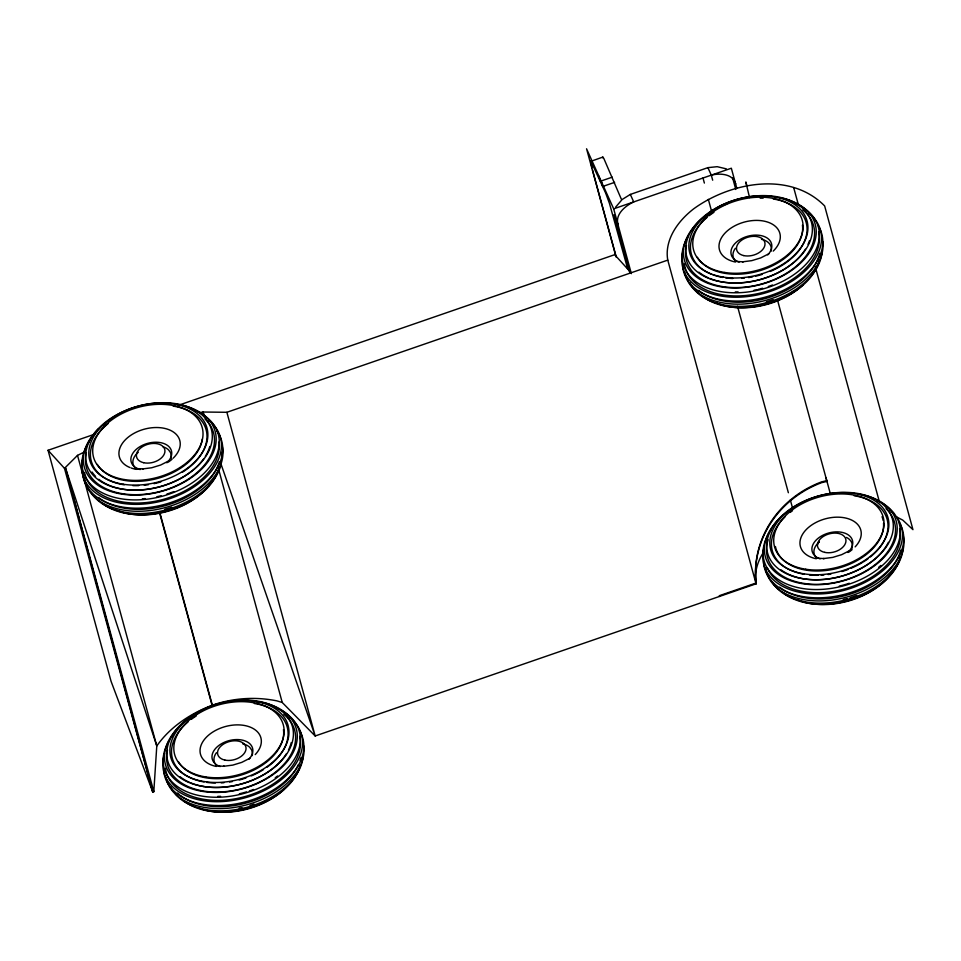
<?xml version="1.0" encoding="UTF-8"?>
<svg xmlns="http://www.w3.org/2000/svg" width="961" height="961" viewBox="0 0 961 961"><rect width="100%" height="100%" fill="white"/><g stroke="black" fill="none" stroke-linecap="round" stroke-linejoin="round"><path stroke-width="1.44" d="M602.655 157.796L602.847 157.087L603.856 158.517L621.371 199.263M94.791 434.144L48.05 450.277L111.08 681.349L152.775 792.032L153.808 791.684L156.787 745.952L77.517 455.37L85.373 451.526M615.665 207.083L622.163 199.492L630.332 194.422L707.909 167.646L717.194 166.685L726.372 168.872M48.05 450.277L64.483 468.343L77.517 455.37M602.847 157.087L590.751 161.364L591.916 167.755M168.788 460.896L160.643 465.028L151.682 467.767L142.492 468.944L143.105 468.944L134.756 468.487M768.86 253.776L760.716 257.908L751.754 260.647L742.565 261.824L743.177 261.824L734.829 261.368M249.896 758.241L241.752 762.373L232.79 765.112L223.601 766.289L224.213 766.289L215.865 765.833M849.812 550.533L841.668 554.665L832.694 557.404L823.505 558.581L824.13 558.581L815.781 558.125M64.483 468.343L152.775 792.032L65.516 467.995L156.787 745.952C170.181 726.864 190.47 713.518 212.069 705.29L212.429 705.134A115.512 108.413 -6.8 0 1 276.876 700.869L282.234 702.479L315.172 735.982L756.067 583.808A102.899 96.581 -6.8 0 1 821.643 482.65L827.061 481.365L825.919 477.821M612.265 177.148L600.325 181.269L598.943 176.199M614.62 182.362L602.679 186.482L601.298 181.425M616.037 256.839L586.558 148.787L613.671 208.837L731.333 168.223L736.811 188.308M178.374 405.302L614.668 254.701L631.101 272.78M199.504 412.737L202.999 412.017L226.88 412.293L667.775 260.119A84.28 54.345 -15.3 0 1 693.638 208.861C730.168 182.254 789.978 170.674 824.658 205.966L912.95 529.655L902.775 520.129L896.529 516.91M826.965 480.608L821.559 481.893A102.899 96.581 -6.8 0 0 755.983 583.051L719.308 595.712L719.393 596.469M707.909 167.646L711.296 175.142C719.765 173.016 733.183 173.641 735.633 183.983L732.811 177.737M212.333 705.17L159.946 512.946M590.919 161.208L605.574 192.897L609.442 203.384L627.773 269.14M630.332 194.422L633.707 201.918C625.371 205.834 614.98 214.207 617.971 224.598L613.983 214.784M204.465 416.269L202.999 412.017L203.792 414.912M220.634 462.95L315.172 735.982L226.88 412.293M793.678 187.563L798.411 204.909M815.36 267.038L879.603 502.579M746.997 186.302L745.82 181.965L749.532 197.534M777.521 300.132L830.34 493.762M732.642 177.929L735.79 189.461M711.296 175.142L712.678 180.2M702.996 178.001L704.377 183.071M708.353 199.383L711.5 210.952M737.519 306.319L788.368 492.729M790.338 499.96L792.308 507.18M667.775 260.119L756.067 583.808A84.28 54.345 -15.3 0 1 764.043 551.41M613.671 208.837L631.353 273.645M614.584 217.09L629.539 271.915M592.517 169.953L616.169 256.695M218.772 469.821L282.234 702.479M159.634 513.066L212.069 705.29M65.516 467.995L153.808 791.684M755.983 583.051L756.067 583.808M739.165 262.101A20.878 13.454 -15.3 0 1 734.973 243.529A20.878 13.454 -15.3 0 1 763.587 236.286A20.878 13.454 -15.3 0 1 767.779 254.869M735.345 261.993A31.305 20.193 -15.3 0 1 723.585 234.724A31.305 20.193 -15.3 0 1 767.599 222.063A31.305 20.193 -15.3 0 1 773.209 251.109M813.102 217.102A71.354 46.008 -15.3 0 1 761.256 294.066A71.354 46.008 -15.3 0 1 683.523 249.163M808.814 213.126A71.354 46.008 -15.3 0 1 811.048 215.048M779.107 197.582A67.823 43.725 -15.3 0 1 804.657 258.881A67.823 43.725 -15.3 0 1 704.893 282.005A67.823 43.725 -15.3 0 1 707.777 214.111M716.401 208.753A67.823 43.725 -15.3 0 1 726.888 203.816M775.059 196.981A67.823 43.725 -15.3 0 1 777.701 197.341M794.435 290.618A58.477 37.707 -15.3 0 1 792.128 292.264M788.5 294.595A58.477 37.707 -15.3 0 1 781.99 298.114M773.929 301.538A58.477 37.707 -15.3 0 1 769.977 302.883M767.286 303.676A58.477 37.707 -15.3 0 1 763.25 304.709M753.724 306.379A58.477 37.707 -15.3 0 1 750.997 306.667M802.435 225.126A55.438 35.749 -15.3 0 1 760.283 270.546A55.438 35.749 -15.3 0 1 697.386 257.26M794.663 203.239A70.081 45.179 -15.3 0 1 807.072 263.086A70.081 45.179 -15.3 0 1 716.594 290.763A70.081 45.179 -15.3 0 1 688.412 235.733M691.427 231.385A70.081 45.179 -15.3 0 1 693.145 229.247M773.245 198.999A59.522 38.38 -15.3 0 1 807.06 230.46A59.522 38.38 -15.3 0 1 770.181 271.482M762.265 274.378A59.522 38.38 -15.3 0 1 755.418 276.251M752.679 276.84A59.522 38.38 -15.3 0 1 748.511 277.573M744.331 278.101A59.522 38.38 -15.3 0 1 741.568 278.342M732.895 278.498A59.522 38.38 -15.3 0 1 725.687 277.897M722.792 277.441A59.522 38.38 -15.3 0 1 712.75 274.726M711.44 274.221A59.522 38.38 -15.3 0 1 707.044 217.438M709.242 215.66A59.522 38.38 -15.3 0 1 713.951 212.309M760.199 198.17A59.522 38.38 -15.3 0 1 763.178 198.158M809.498 240.598A63.042 40.65 -15.3 0 1 808.033 244.322M805.402 249.223A63.042 40.65 -15.3 0 1 709.819 278.462M708.461 277.885A63.042 40.65 -15.3 0 1 698.887 272.179M802.807 209.93A65.877 42.476 -15.3 0 1 764.235 283.195A65.877 42.476 -15.3 0 1 686.478 245.511M772.488 284.997A67.931 43.798 -15.3 0 1 768.319 286.498M762.638 288.24A67.931 43.798 -15.3 0 1 758.325 289.333M756.896 289.645A67.931 43.798 -15.3 0 1 754.013 290.234M738.12 291.904A67.931 43.798 -15.3 0 1 735.297 291.928M761.532 239.289A19.628 12.661 -15.3 0 1 771.142 251.145M735.658 261.188A19.628 12.661 -15.3 0 1 735.369 248.31M818.604 231.889A69.084 44.542 -15.3 0 1 760.067 293.117A69.084 44.542 -15.3 0 1 684.364 263.807M818.52 226.255A71.607 46.164 -15.3 0 1 768.091 296.3A71.607 46.164 -15.3 0 1 682.839 267.759M819.757 253.356A68.579 44.218 -15.3 0 1 768.319 297.658A68.579 44.218 -15.3 0 1 698.659 290.402M819.409 260.407A66.249 42.716 -15.3 0 1 769.713 303.195A66.249 42.716 -15.3 0 1 702.431 296.192M773.064 299.724A64.459 41.563 -15.3 0 1 766.325 301.838M822.148 251.169A68.988 44.482 -15.3 0 1 762.938 303.544A68.988 44.482 -15.3 0 1 689.806 282.654M822.748 241.439A70.802 45.647 -15.3 0 1 761.076 301.526A70.802 45.647 -15.3 0 1 684.857 272.696M803.348 284.6A62.693 40.422 -15.3 0 1 716.858 303.244M820.117 558.87A20.878 13.454 -15.3 0 1 816.201 540.01A20.878 13.454 -15.3 0 1 845.248 533.307A20.878 13.454 -15.3 0 1 847.89 552.455M816.297 558.749A31.305 20.193 -15.3 0 1 804.261 531.829A31.305 20.193 -15.3 0 1 847.674 518.556A31.305 20.193 -15.3 0 1 855.146 546.869M851.975 549.788A31.305 20.193 -15.3 0 1 848.275 552.419M858.641 494.098A67.823 43.725 -15.3 0 1 885.309 555.987A67.823 43.725 -15.3 0 1 783.948 577.837A67.823 43.725 -15.3 0 1 792.489 508.369M839.241 493.341A67.823 43.725 -15.3 0 1 847.734 493.149M861.585 595.52A58.477 37.707 -15.3 0 1 858.834 596.733M857.44 597.31A58.477 37.707 -15.3 0 1 853.572 598.763M850.917 599.64A58.477 37.707 -15.3 0 1 842.845 601.778M840.142 602.307A58.477 37.707 -15.3 0 1 837.415 602.775M833.307 603.292A58.477 37.707 -15.3 0 1 829.247 603.616M883.531 523.216A55.438 35.749 -15.3 0 1 834.208 569.128A55.438 35.749 -15.3 0 1 775.431 546.521M882.042 516.718A55.438 35.749 -15.3 0 1 883.159 520.574M886.066 508.693A65.877 42.476 -15.3 0 1 844.154 580.264A65.877 42.476 -15.3 0 1 767.094 543.722M767.419 542.28A65.877 42.476 -15.3 0 1 768.163 539.698M876.973 500.561A70.081 45.179 -15.3 0 1 886.703 561.284A70.081 45.179 -15.3 0 1 795.167 586.931A70.081 45.179 -15.3 0 1 770.794 530.316M854.197 495.768A59.522 38.38 -15.3 0 1 870.378 556.912M868.119 558.665A59.522 38.38 -15.3 0 1 863.326 561.933M862.197 562.629A59.522 38.38 -15.3 0 1 851.134 568.239M848.551 569.284A59.522 38.38 -15.3 0 1 841.848 571.555M830.857 574.101A59.522 38.38 -15.3 0 1 828.07 574.534M823.901 574.99A59.522 38.38 -15.3 0 1 821.15 575.195M818.304 575.291A59.522 38.38 -15.3 0 1 809.474 574.978M803.744 574.197A59.522 38.38 -15.3 0 1 784.933 516.946M790.194 512.417A59.522 38.38 -15.3 0 1 792.501 510.711M888.396 542.316A63.042 40.65 -15.3 0 1 839.446 576.852A63.042 40.65 -15.3 0 1 780.885 569.753M880.865 565.452A67.931 43.798 -15.3 0 1 878.666 567.326M849.272 583.267A67.931 43.798 -15.3 0 1 839.277 586.09M846.509 537.439A19.628 12.661 -15.3 0 1 851.758 549.055M815.805 557.08A19.628 12.661 -15.3 0 1 819.313 541.908M899.556 528.646A69.084 44.542 -15.3 0 1 846.485 588.42A69.084 44.542 -15.3 0 1 767.214 567.603M896.733 517.138A71.354 46.008 -15.3 0 1 840.971 591.123A71.354 46.008 -15.3 0 1 763.767 548.431M889.766 509.883A71.354 46.008 -15.3 0 1 894.054 513.859M899.472 523.024A71.607 46.164 -15.3 0 1 849.043 593.057A71.607 46.164 -15.3 0 1 763.791 564.515M900.709 550.112A68.579 44.218 -15.3 0 1 849.272 594.415A68.579 44.218 -15.3 0 1 779.611 587.159M900.361 557.164A66.249 42.716 -15.3 0 1 850.665 599.952A66.249 42.716 -15.3 0 1 783.371 592.949M856.623 595.52A64.459 41.563 -15.3 0 1 849.992 597.814M847.278 598.595A64.459 41.563 -15.3 0 1 843.193 599.628M902.968 549.44A68.988 44.482 -15.3 0 1 844.971 600.048A68.988 44.482 -15.3 0 1 772.139 582.006M903.148 535.277A70.802 45.647 -15.3 0 1 843.145 598.03A70.802 45.647 -15.3 0 1 765.557 567.987M817.811 544.082A14.835 9.562 -15.3 0 1 819.216 541.499M892.865 570.93A62.693 40.422 -15.3 0 1 797.798 600M140.198 469.569A20.878 13.454 -15.3 0 1 134.636 450.925A20.878 13.454 -15.3 0 1 163.875 443.538A20.878 13.454 -15.3 0 1 166.866 462.818M129.939 467.539A31.305 20.193 -15.3 0 1 126.023 439.117A31.305 20.193 -15.3 0 1 169.22 429.807A31.305 20.193 -15.3 0 1 173.136 458.229M172.079 459.19A31.305 20.193 -15.3 0 1 168.535 461.941M136.702 469.364A31.305 20.193 -15.3 0 1 131.189 468.007M177.629 404.461A67.823 43.725 -15.3 0 1 207.384 462.565A67.823 43.725 -15.3 0 1 111.824 491.804A67.823 43.725 -15.3 0 1 98.719 428.594M102.983 424.81A67.823 43.725 -15.3 0 1 105.29 422.996M107.704 421.23A67.823 43.725 -15.3 0 1 111.464 418.732M165.304 403.488A67.823 43.725 -15.3 0 1 170.902 403.704M175.142 508.165A58.477 37.707 -15.3 0 1 161.832 512.129M157.76 512.91A58.477 37.707 -15.3 0 1 153.652 513.498M149.568 513.895A58.477 37.707 -15.3 0 1 146.889 514.039M202.327 439.081A55.438 35.749 -15.3 0 1 155.201 479.034A55.438 35.749 -15.3 0 1 97.313 464.379M194.59 410.359A70.081 45.179 -15.3 0 1 207.372 469.773A70.081 45.179 -15.3 0 1 117.674 498.134A70.081 45.179 -15.3 0 1 87.535 444.198M88.34 442.853A70.081 45.179 -15.3 0 1 89.769 440.679M173.172 406.119A59.522 38.38 -15.3 0 1 182.302 472.295M160.823 481.917A59.522 38.38 -15.3 0 1 153.976 483.671M148.438 484.692A59.522 38.38 -15.3 0 1 144.258 485.221M138.768 485.617A59.522 38.38 -15.3 0 1 132.822 485.617M124.233 484.812A59.522 38.38 -15.3 0 1 108.052 423.669M209.798 446.481A63.042 40.65 -15.3 0 1 205.33 456.343M203.912 458.493A63.042 40.65 -15.3 0 1 110.983 486.062M109.746 485.581A63.042 40.65 -15.3 0 1 98.815 479.299M95.571 476.368A63.042 40.65 -15.3 0 1 92.052 472.019M205.041 419.056A65.877 42.476 -15.3 0 1 162.109 490.915A65.877 42.476 -15.3 0 1 86.406 452.631M173.773 491.588A67.931 43.798 -15.3 0 1 166.842 494.086M161.124 495.744A67.931 43.798 -15.3 0 1 156.823 496.765M145.207 498.591A67.931 43.798 -15.3 0 1 142.324 498.831M171.07 458.265A19.64 12.661 -15.3 0 0 171.31 455.97L170.614 452.739L168.619 449.952A19.64 12.661 -15.3 0 0 162.877 446.769M134.768 467.442A19.64 12.661 -15.3 0 1 138.288 452.259M219.084 441.868A69.084 44.542 -15.3 0 1 158.901 500.489A69.084 44.542 -15.3 0 1 84.532 472.356M208.741 420.245A71.354 46.008 -15.3 0 1 166.962 499.588A71.354 46.008 -15.3 0 1 82.742 458.781M216.934 431.081A71.607 46.164 -15.3 0 1 167.022 503.72A71.607 46.164 -15.3 0 1 82.478 470.83M219.324 461.809A68.579 44.218 -15.3 0 1 167.298 505.054A68.579 44.218 -15.3 0 1 98.587 497.522M219.336 467.526A66.249 42.716 -15.3 0 1 169.641 510.315A66.249 42.716 -15.3 0 1 102.359 503.312M171.659 507.3A64.459 41.563 -15.3 0 1 164.896 509.318M221.847 452.379A68.988 44.482 -15.3 0 1 222.075 458.289M221.138 464.331A68.988 44.482 -15.3 0 1 160.655 511.168A68.988 44.482 -15.3 0 1 91.115 492.368M222.123 445.64A70.802 45.647 -15.3 0 1 162.133 508.381A70.802 45.647 -15.3 0 1 84.544 478.35M211.084 482.482A62.693 40.422 -15.3 0 1 208.477 486.038M206.519 488.356A62.693 40.422 -15.3 0 1 116.786 510.363M220.201 766.566A20.878 13.454 -15.3 0 1 216.009 747.994A20.878 13.454 -15.3 0 1 244.623 740.751A20.878 13.454 -15.3 0 1 248.815 759.334M216.381 766.458A31.305 20.193 -15.3 0 1 204.345 739.538A31.305 20.193 -15.3 0 1 247.758 726.264A31.305 20.193 -15.3 0 1 255.242 754.577M289.85 717.591A71.354 46.008 -15.3 0 1 246.292 797.462A71.354 46.008 -15.3 0 1 164.559 753.628M256.094 701.446A67.823 43.725 -15.3 0 1 287.039 761.773A67.823 43.725 -15.3 0 1 186.254 786.615A67.823 43.725 -15.3 0 1 190.05 717.723M193.762 715.344A67.823 43.725 -15.3 0 1 202.591 710.611M242.172 700.905A67.823 43.725 -15.3 0 1 245.007 700.833M265.704 801.234A58.477 37.707 -15.3 0 1 263.026 802.579M257.524 805.018A58.477 37.707 -15.3 0 1 251.013 807.348M248.322 808.141A58.477 37.707 -15.3 0 1 244.286 809.174M241.595 809.763A58.477 37.707 -15.3 0 1 238.869 810.255M234.76 810.844A58.477 37.707 -15.3 0 1 230.676 811.24M283.471 729.591A55.438 35.749 -15.3 0 1 283.207 737.82M282.894 739.201A55.438 35.749 -15.3 0 1 234.292 776.836A55.438 35.749 -15.3 0 1 178.422 761.725M275.699 707.704A70.081 45.179 -15.3 0 1 288.108 767.551A70.081 45.179 -15.3 0 1 197.63 795.227A70.081 45.179 -15.3 0 1 169.448 740.21M171.647 736.943A70.081 45.179 -15.3 0 1 173.304 734.781M254.281 703.476A59.522 38.38 -15.3 0 1 267.038 767.214M263.41 769.641A59.522 38.38 -15.3 0 1 251.217 775.947M245.992 777.954A59.522 38.38 -15.3 0 1 239.193 780.032M232.334 781.569A59.522 38.38 -15.3 0 1 229.547 782.038M223.985 782.698A59.522 38.38 -15.3 0 1 221.234 782.891M215.408 783.011A59.522 38.38 -15.3 0 1 206.723 782.362M203.828 781.906A59.522 38.38 -15.3 0 1 188.08 721.903M191.419 719.26A59.522 38.38 -15.3 0 1 196.212 715.993M291.243 742.601A63.042 40.65 -15.3 0 1 288.48 750.024M286.438 753.688A63.042 40.65 -15.3 0 1 190.855 782.927M189.497 782.35A63.042 40.65 -15.3 0 1 179.923 776.644M283.843 714.395A65.877 42.476 -15.3 0 1 245.271 787.66A65.877 42.476 -15.3 0 1 167.514 749.988M277.609 775.959A67.931 43.798 -15.3 0 1 275.242 777.749M253.524 789.462A67.931 43.798 -15.3 0 1 249.355 790.963M246.533 791.876A67.931 43.798 -15.3 0 1 239.361 793.798M220.574 796.333A67.931 43.798 -15.3 0 1 217.739 796.393M252.178 755.61A19.64 12.661 -15.3 0 0 252.419 753.316L251.722 750.085L249.728 747.298A19.64 12.661 -15.3 0 0 242.568 743.742M216.669 765.665A19.64 12.661 -15.3 0 1 216.393 752.775M299.652 736.354A69.084 44.542 -15.3 0 1 241.103 797.582A69.084 44.542 -15.3 0 1 165.4 768.271M299.556 730.72A71.607 46.164 -15.3 0 1 249.127 800.765A71.607 46.164 -15.3 0 1 163.875 772.224M300.793 757.821A68.579 44.218 -15.3 0 1 300.024 760.499M298.439 764.56A68.579 44.218 -15.3 0 1 245.415 803.24A68.579 44.218 -15.3 0 1 180.716 795.66M179.695 794.867A68.579 44.218 -15.3 0 1 177.545 793.017M300.445 764.872A66.249 42.716 -15.3 0 1 250.749 807.66A66.249 42.716 -15.3 0 1 183.467 800.657M254.1 804.189A64.459 41.563 -15.3 0 1 250.076 805.522M241.92 807.636A64.459 41.563 -15.3 0 1 239.193 808.189M303.183 755.634A68.988 44.482 -15.3 0 1 250.016 806.387A68.988 44.482 -15.3 0 1 175.358 794.074M173.677 791.924A68.988 44.482 -15.3 0 1 170.842 787.119M303.784 745.904A70.802 45.647 -15.3 0 1 242.112 805.991A70.802 45.647 -15.3 0 1 165.893 777.161M284.384 789.065A62.693 40.422 -15.3 0 1 197.894 807.708M724.774 272.48A56.339 36.326 -15.3 0 0 802.879 223.396A56.339 36.326 -15.3 0 0 716.125 209.858A56.339 36.326 -15.3 0 0 724.774 272.48M723.405 277.128A60.795 39.197 -15.3 0 0 807.708 224.165A60.795 39.197 -15.3 0 0 714.071 209.546A60.795 39.197 -15.3 0 0 723.405 277.128M722.444 282.041A64.675 41.707 -15.3 0 0 812.129 225.691A64.675 41.707 -15.3 0 0 712.521 210.147A64.675 41.707 -15.3 0 0 722.444 282.041M743.79 255.602A14.571 9.394 -15.3 0 0 765.016 243.818A14.571 9.394 -15.3 0 0 743.43 239.061A14.571 9.394 -15.3 0 0 743.79 255.602M805.726 569.236A56.339 36.326 -15.3 0 0 883.832 520.153A56.339 36.326 -15.3 0 0 797.077 506.615A56.339 36.326 -15.3 0 0 805.726 569.236M804.357 573.897A60.795 39.197 -15.3 0 0 888.649 520.922A60.795 39.197 -15.3 0 0 795.023 506.315A60.795 39.197 -15.3 0 0 804.357 573.897M803.396 578.81A64.675 41.707 -15.3 0 0 893.081 522.448A64.675 41.707 -15.3 0 0 793.474 506.903A64.675 41.707 -15.3 0 0 803.396 578.81M824.742 552.371A14.571 9.394 -15.3 0 0 845.968 540.575A14.571 9.394 -15.3 0 0 824.382 535.818A14.571 9.394 -15.3 0 0 824.742 552.371M124.702 479.599A56.339 36.326 -15.3 0 0 202.807 430.516A56.339 36.326 -15.3 0 0 116.065 416.978A56.339 36.326 -15.3 0 0 124.702 479.599M123.332 484.248A60.795 39.197 -15.3 0 0 207.636 431.285A60.795 39.197 -15.3 0 0 114.011 416.666A60.795 39.197 -15.3 0 0 123.332 484.248M122.371 489.161A64.675 41.707 -15.3 0 0 212.057 432.81A64.675 41.707 -15.3 0 0 112.449 417.266A64.675 41.707 -15.3 0 0 122.371 489.161M143.718 462.721A14.571 9.394 -15.3 0 0 164.944 450.937A14.571 9.394 -15.3 0 0 143.357 446.168A14.571 9.394 -15.3 0 0 143.718 462.721M205.81 776.944A56.339 36.326 -15.3 0 0 283.915 727.861A56.339 36.326 -15.3 0 0 197.173 714.323A56.339 36.326 -15.3 0 0 205.81 776.944M204.441 781.605A60.795 39.197 -15.3 0 0 288.744 728.63A60.795 39.197 -15.3 0 0 195.119 714.023A60.795 39.197 -15.3 0 0 204.441 781.605M203.48 786.506A64.675 41.707 -15.3 0 0 293.165 730.156A64.675 41.707 -15.3 0 0 193.557 714.612A64.675 41.707 -15.3 0 0 203.48 786.506M224.826 760.067A14.571 9.394 -15.3 0 0 246.052 748.283A14.571 9.394 -15.3 0 0 224.466 743.526A14.571 9.394 -15.3 0 0 224.826 760.067"/></g></svg>
